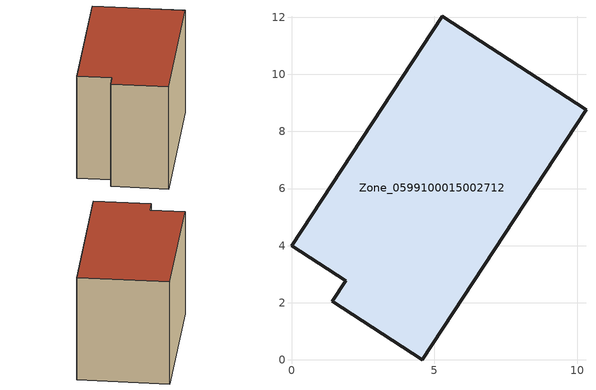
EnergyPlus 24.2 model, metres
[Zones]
Zone_0599100015002712
 floor ground (C_G): 5.28,12.04 10.31,8.76 4.58,0 1.43,2.05 1.9,2.77 0,4 z0.85
 wall outside (C_F): 10.31,8.76 5.28,12.04 0,4 1.9,2.77 1.43,2.05 4.58,0 10.31,8.76 z0.85:8.28
 roof outside (C_R): 4.58,0 10.31,8.76 5.28,12.04 0,4 1.9,2.77 1.43,2.05 z8.28
[BUILDING]
Pand.0599100015002712: North Axis=0; Terrain=City; Loads Convergence Tolerance Value=0.04; Temperature Convergence Tolerance Value=0.4; Solar Distribution=FullExterior; Maximum Number of Warmup Days=25; Minimum Number of Warmup Days=1
[Site:Location]
Rotterdam.The.Hague.AP_ZH_NLD Design_Conditions: Latitude=51.96; Longitude=4.45; Time Zone=1; Elevation=-4.5
[SITE:GROUNDTEMPERATURE:BUILDINGSURFACE]
18, 18, 18, 18, 18, 18, 18, 18, 18, 18, 18, 18
[MATERIAL] Thermal Absorptance=0.9; Solar Absorptance=0.7; Visible Absorptance=0.7
Name | Roughness | Thickness | Conductivity | Density | Specific Heat
G.TI.1965-1974 | MediumSmooth | 0.15 | 0.882353 | 540 | 1210
F.TI.1965-1974 | Rough | 0.3 | 0.697674 | 1920 | 840
R.TI.1965-1974 | MediumRough | 0.2 | 0.232558 | 1500 | 1000
[CONSTRUCTION]
C_G: G.TI.1965-1974
C_F: F.TI.1965-1974
C_R: R.TI.1965-1974
[ZONE]
Zone_0599100015002712: Type=1; Multiplier=1; Ceiling Height=Autocalculate; Volume=Autocalculate; Floor Area=autocalculate; Part of Total Floor Area=Yes
[ZONEINFILTRATION:DESIGNFLOWRATE]
Infil_Zone_0599100015002712: Zone or ZoneList or Space or SpaceList=Zone_0599100015002712; Schedule=AlwaysOn; Design Flow Rate Calculation Method=Flow/Area; Flow Rate per Floor Area=0.003; Constant Term Coefficient=1; Temperature Term Coefficient=0; Velocity Term Coefficient=0; Velocity Squared Term Coefficient=0
[HVACTEMPLATE:ZONE:IDEALLOADSAIRSYSTEM]
Zone_0599100015002712: Maximum Heating Supply Air Temperature=50; Minimum Cooling Supply Air Temperature=13; Maximum Heating Supply Air Humidity Ratio=0.0156; Minimum Cooling Supply Air Humidity Ratio=0.0077; Heating Limit=NoLimit; Cooling Limit=NoLimit; Dehumidification Control Type=ConstantSensibleHeatRatio; Cooling Sensible Heat Ratio=0.7; Dehumidification Setpoint=60; Humidification Control Type=None; Humidification Setpoint=30; Outdoor Air Method=None; Outdoor Air Flow Rate per Person=0.00944; Outdoor Air Flow Rate per Zone Floor Area=0; Outdoor Air Flow Rate per Zone=0; Demand Controlled Ventilation Type=None; Outdoor Air Economizer Type=NoEconomizer; Heat Recovery Type=None; Sensible Heat Recovery Effectiveness=0.7; Latent Heat Recovery Effectiveness=0.65
[ZONECONTROL:THERMOSTAT]
ThermostatControl_Zone_0599100015002712: Zone or ZoneList=Zone_0599100015002712; Control Type Schedule=DualSetpointControlType; Control 1=Thermostat_Zone_0599100015002712; Temperature Difference Between Cutout And Setpoint=0
[THERMOSTATSETPOINT:DUALSETPOINT]
Thermostat_Zone_0599100015002712: Heating Setpoint Temperature Schedule=HeatingSetpoint_Zone_0599100015002712; Cooling Setpoint Temperature Schedule=CoolingSetpoint_Zone_0599100015002712
[SCHEDULE:COMPACT]
HeatingSetpoint_Zone_0599100015002712: Through: 12/31, For: AllDays, Until: 24:00, 21
CoolingSetpoint_Zone_0599100015002712: Through: 12/31, For: AllDays, Until: 24:00, 24
DualSetpointControlType: Through: 12/31, For: AllDays, Until: 24:00, 4
AlwaysOn: Through: 12/31, For: AllDays, Until: 24:00, 1
